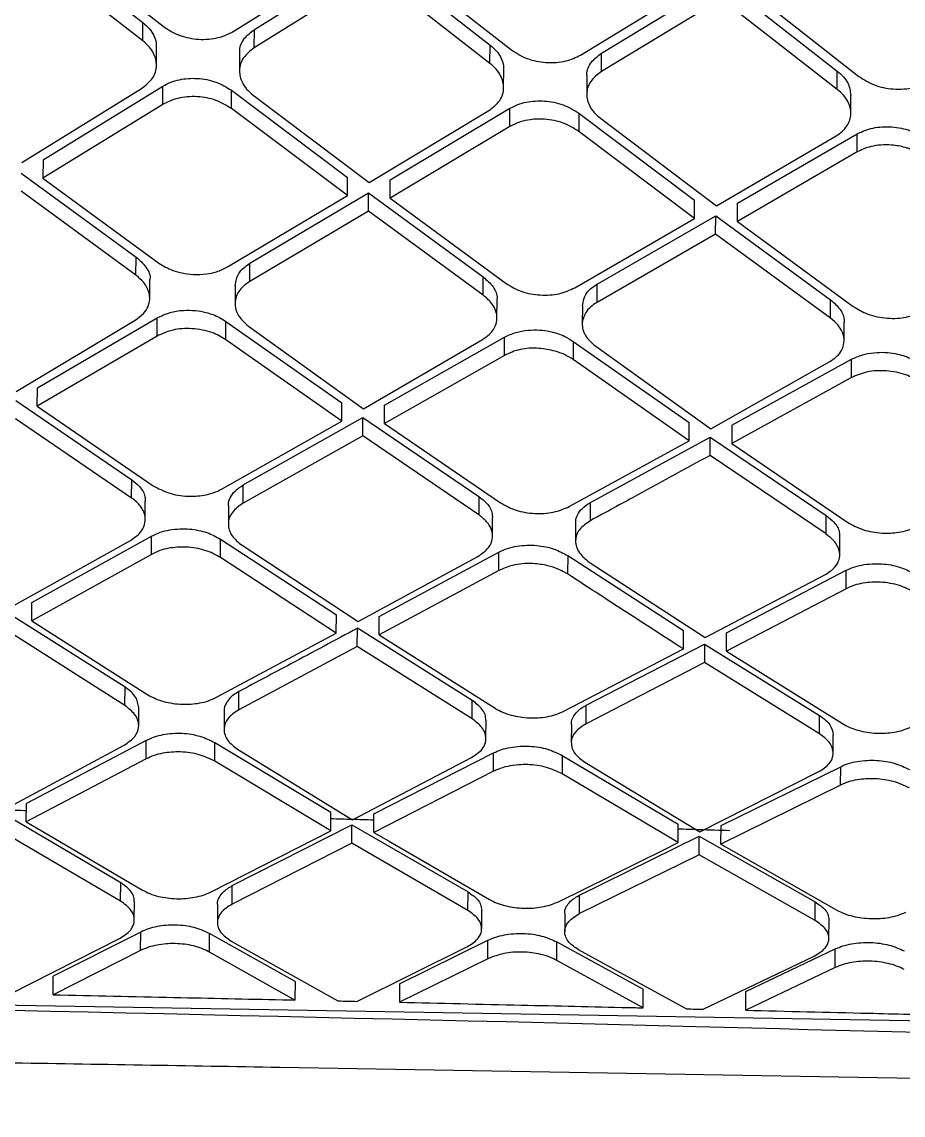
# Model space of a CAD drawing. Extents: x 943 to 1030, y 781 to 934.
# Drawn here: x 1011.135 to 1012.041, y 876.994 to 878.118 of the extents above; entities that cross this region are included whole.
import ezdxf

# ---------------------------------------------------------------- set-up
doc = ezdxf.new("R2010")
doc.units = 0
doc.header["$MEASUREMENT"] = 0
doc.layers.add('1', color=4, linetype='Continuous')

# ---------------------------------------------------------------- blocks, each defined once
blk = doc.blocks.new('AIRA')
at = {"layer": '1', "color": 3, "linetype": 'Continuous', "lineweight": 25}
for p, q in [((67.9629, 75.0435), (68.0821, 74.951)), ((67.9852, 75.0391), (68.1043, 74.9463)), ((68.082, 74.9323), (67.9628, 75.0247)), ((68.175, 74.9419), (68.2981, 75.0189)), ((68.1967, 74.9439), (68.3198, 75.0207)), ((68.3198, 75.0207), (68.4389, 74.9278)), ((68.3421, 75.0159), (68.4612, 74.9227)), ((68.3197, 75.0019), (68.1966, 74.9252)), ((68.4388, 74.909), (68.3197, 75.0019)), ((68.5319, 74.9176), (68.6549, 74.9926)), ((68.5536, 74.9196), (68.6767, 74.9943)), ((68.6766, 74.9943), (68.7958, 74.9012)), ((68.6989, 74.9891), (68.818, 74.8956)), ((68.6766, 74.9755), (68.5535, 74.9009)), ((68.7957, 74.8824), (68.6766, 74.9755)), ((68.082, 74.9323), (68.0821, 74.951)), ((68.1966, 74.9252), (68.1967, 74.944)), ((68.4388, 74.909), (68.4389, 74.9278)), ((68.096, 74.9073), (68.0961, 74.9261)), ((68.1815, 74.9199), (68.1814, 74.9012)), ((68.5535, 74.9009), (68.5536, 74.9196)), ((68.4529, 74.8842), (68.453, 74.903)), ((68.5384, 74.896), (68.5383, 74.8773)), ((68.7957, 74.8824), (68.7958, 74.9012)), ((67.9577, 74.8073), (68.0808, 74.8833)), ((67.9795, 74.81), (68.1025, 74.8856)), ((68.1025, 74.8669), (68.1025, 74.8856)), ((68.1731, 74.8626), (68.1732, 74.8814)), ((68.1732, 74.8814), (68.2924, 74.7919)), ((68.1955, 74.8764), (68.3146, 74.7866)), ((68.8097, 74.8577), (68.8098, 74.8765)), ((68.1025, 74.8669), (67.9794, 74.7912)), ((68.2923, 74.7732), (68.1731, 74.8626)), ((68.3146, 74.7866), (68.4377, 74.8606)), ((68.3363, 74.7892), (68.4594, 74.8629)), ((68.4593, 74.8441), (68.4594, 74.8628)), ((68.5301, 74.858), (68.53, 74.8392)), ((68.5301, 74.858), (68.6492, 74.7684)), ((68.5523, 74.8526), (68.6715, 74.7626)), ((68.4593, 74.8441), (68.3363, 74.7704)), ((68.6491, 74.7497), (68.53, 74.8392)), ((68.6715, 74.7626), (68.7945, 74.8345)), ((68.6932, 74.7653), (68.8163, 74.8368)), ((68.8162, 74.818), (68.8163, 74.8368)), ((68.8162, 74.818), (68.6931, 74.7465)), ((67.9795, 74.81), (67.9794, 74.7912)), ((67.9571, 74.7963), (68.0751, 74.71)), ((67.9794, 74.7912), (68.0985, 74.7037)), ((68.2923, 74.7732), (68.2924, 74.7919)), ((68.3363, 74.7704), (68.3363, 74.7892)), ((68.075, 74.6912), (67.957, 74.7776)), ((68.1692, 74.6998), (68.2923, 74.7732)), ((68.1921, 74.7036), (68.314, 74.7759)), ((68.3139, 74.7571), (68.314, 74.7758)), ((68.314, 74.7759), (68.432, 74.6895)), ((68.3363, 74.7704), (68.4554, 74.6829)), ((68.6491, 74.7497), (68.6492, 74.7684)), ((68.6931, 74.7465), (68.6932, 74.7653)), ((68.3139, 74.7571), (68.192, 74.6848)), ((68.4319, 74.6708), (68.3139, 74.7571)), ((68.5261, 74.6784), (68.6491, 74.7497)), ((68.549, 74.6821), (68.6709, 74.7524)), ((68.6708, 74.7336), (68.6709, 74.7523)), ((68.6709, 74.7524), (68.7889, 74.6661)), ((68.6931, 74.7465), (68.8123, 74.659)), ((68.6708, 74.7336), (68.5489, 74.6634)), ((68.7888, 74.6473), (68.6708, 74.7336)), ((68.075, 74.6912), (68.0751, 74.71)), ((68.192, 74.6848), (68.1921, 74.7036)), ((68.0891, 74.6675), (68.0892, 74.6865)), ((68.1769, 74.6808), (68.1768, 74.6621)), ((68.4319, 74.6708), (68.432, 74.6895)), ((68.5489, 74.6634), (68.549, 74.6822)), ((68.446, 74.6474), (68.4461, 74.6662)), ((68.5338, 74.6598), (68.5337, 74.6411)), ((68.7888, 74.6473), (68.7889, 74.6661)), ((67.9737, 74.5755), (68.0968, 74.6474)), ((68.0967, 74.6287), (68.0968, 74.6474)), ((67.952, 74.5719), (68.0742, 74.6451)), ((68.1674, 74.625), (68.1675, 74.6437)), ((68.1675, 74.6437), (68.2866, 74.56)), ((68.1906, 74.639), (68.3089, 74.5539)), ((68.8029, 74.6241), (68.8029, 74.643)), ((68.0967, 74.6287), (67.9736, 74.5568)), ((68.2865, 74.5412), (68.1674, 74.625)), ((68.3089, 74.5539), (68.4311, 74.6252)), ((68.3306, 74.5576), (68.4537, 74.6276)), ((68.4536, 74.6088), (68.4537, 74.6275)), ((68.5243, 74.6233), (68.6435, 74.5398)), ((68.5243, 74.6233), (68.5243, 74.6046)), ((68.5475, 74.6182), (68.6658, 74.5333)), ((68.4536, 74.6088), (68.3305, 74.5389)), ((68.6434, 74.521), (68.5243, 74.6046)), ((68.6658, 74.5333), (68.788, 74.6025)), ((68.6875, 74.5371), (68.8105, 74.6049)), ((68.8104, 74.5861), (68.8105, 74.6049)), ((68.8104, 74.5861), (68.6874, 74.5183)), ((67.9736, 74.5568), (67.9737, 74.5755)), ((67.9514, 74.5625), (68.0706, 74.481)), ((67.9736, 74.5568), (68.0928, 74.4749)), ((68.2865, 74.5412), (68.2866, 74.56)), ((68.3305, 74.5389), (68.3306, 74.5576)), ((68.0705, 74.4622), (67.9513, 74.5438)), ((68.1635, 74.4716), (68.2865, 74.5412)), ((68.1852, 74.4757), (68.3083, 74.545)), ((68.3082, 74.5262), (68.3083, 74.5449)), ((68.3083, 74.545), (68.4275, 74.4637)), ((68.3305, 74.5389), (68.4497, 74.4572)), ((68.6434, 74.521), (68.6435, 74.5398)), ((68.6875, 74.5371), (68.6874, 74.5183)), ((68.3082, 74.5262), (68.1852, 74.4569)), ((68.4274, 74.4449), (68.3082, 74.5262)), ((68.5421, 74.4577), (68.6651, 74.5249)), ((68.6651, 74.5061), (68.6652, 74.5248)), ((68.6652, 74.5249), (68.7843, 74.4441)), ((68.5204, 74.4534), (68.6434, 74.521)), ((68.6874, 74.5183), (68.8066, 74.4371)), ((68.7843, 74.4253), (68.6651, 74.5061)), ((68.0705, 74.4622), (68.0706, 74.481)), ((68.1851, 74.4569), (68.1852, 74.4757)), ((68.0845, 74.4402), (68.0846, 74.4591)), ((68.4275, 74.4637), (68.4274, 74.4449)), ((68.542, 74.4389), (68.5421, 74.4577)), ((68.17, 74.4541), (68.17, 74.4355)), ((68.7843, 74.4253), (68.7843, 74.4441)), ((68.4414, 74.4232), (68.4415, 74.442)), ((68.5269, 74.4365), (68.5268, 74.4179)), ((67.968, 74.3549), (68.0911, 74.4231)), ((68.091, 74.4043), (68.0911, 74.4231)), ((68.7983, 74.4038), (68.7984, 74.4227)), ((67.9463, 74.3501), (68.0693, 74.4187)), ((68.1617, 74.4012), (68.1618, 74.42)), ((68.1618, 74.42), (68.281, 74.3422)), ((68.184, 74.4136), (68.3032, 74.3354)), ((68.091, 74.4043), (67.968, 74.3361)), ((68.2809, 74.3234), (68.1617, 74.4012)), ((68.3032, 74.3354), (68.4262, 74.4021)), ((68.325, 74.3403), (68.448, 74.4066)), ((68.4479, 74.3878), (68.448, 74.4066)), ((68.5187, 74.403), (68.5186, 74.3842)), ((68.5187, 74.403), (68.6379, 74.3259)), ((68.4479, 74.3878), (68.3249, 74.3215)), ((68.5409, 74.3963), (68.6601, 74.3187)), ((68.6819, 74.3237), (68.8049, 74.3879)), ((68.8048, 74.369), (68.8049, 74.3878)), ((68.6601, 74.3187), (68.7831, 74.3832)), ((68.8048, 74.369), (68.6818, 74.3049)), ((67.968, 74.3361), (67.968, 74.3549)), ((68.0638, 74.2676), (67.9457, 74.3426)), ((67.968, 74.3361), (68.0872, 74.26)), ((68.2809, 74.3234), (68.281, 74.3422)), ((68.3249, 74.3215), (68.325, 74.3403)), ((68.0637, 74.2488), (67.9456, 74.3238)), ((68.1579, 74.2574), (68.2809, 74.3234)), ((68.3025, 74.3095), (68.3026, 74.3283)), ((68.4207, 74.254), (68.3026, 74.3283)), ((68.3249, 74.3215), (68.4441, 74.246)), ((68.6378, 74.307), (68.6379, 74.3259)), ((68.6818, 74.3049), (68.6819, 74.3237)), ((68.3025, 74.3095), (68.1807, 74.2445)), ((68.4206, 74.2351), (68.3025, 74.3095)), ((68.5377, 74.2491), (68.6595, 74.3121)), ((68.6595, 74.3121), (68.6594, 74.2932)), ((68.6595, 74.3121), (68.7776, 74.2387)), ((68.5148, 74.243), (68.6378, 74.307)), ((68.6818, 74.3049), (68.801, 74.2303)), ((68.6594, 74.2932), (68.5376, 74.2302)), ((68.7775, 74.2198), (68.6594, 74.2932)), ((68.0637, 74.2488), (68.0638, 74.2676)), ((68.1807, 74.2445), (68.1808, 74.2633)), ((68.4206, 74.2351), (68.4207, 74.254)), ((68.0778, 74.2282), (68.0778, 74.247)), ((68.1656, 74.2431), (68.1655, 74.2243)), ((68.5376, 74.2302), (68.5377, 74.2491)), ((68.4347, 74.2148), (68.4348, 74.2337)), ((68.7775, 74.2198), (68.7776, 74.2387)), ((68.5225, 74.2294), (68.5224, 74.2106)), ((67.9407, 74.1424), (68.0629, 74.2082)), ((68.0854, 74.2128), (67.9624, 74.1483)), ((68.0854, 74.194), (68.0854, 74.2128)), ((68.2754, 74.1388), (68.1561, 74.2105)), ((68.1561, 74.1916), (68.1561, 74.2104)), ((68.7916, 74.1999), (68.7917, 74.2188)), ((68.1792, 74.2041), (68.2976, 74.1313)), ((68.3194, 74.1374), (68.4424, 74.2002)), ((68.4423, 74.1813), (68.4424, 74.2001)), ((68.5131, 74.1975), (68.513, 74.1786)), ((68.5131, 74.1975), (68.6323, 74.1269)), ((68.0854, 74.194), (67.9623, 74.1294)), ((68.2753, 74.1199), (68.1561, 74.1916)), ((68.2976, 74.1313), (68.4198, 74.1953)), ((68.5362, 74.1908), (68.6545, 74.119)), ((68.6763, 74.1254), (68.7993, 74.186)), ((68.7992, 74.1671), (68.7993, 74.186)), ((68.4423, 74.1813), (68.3193, 74.1185)), ((68.6322, 74.108), (68.513, 74.1786)), ((68.6545, 74.119), (68.7767, 74.1809)), ((68.7992, 74.1671), (68.6762, 74.1064)), ((67.9623, 74.1294), (67.9624, 74.1483)), ((68.0593, 74.0667), (67.9401, 74.1367)), ((67.9623, 74.1294), (67.9792, 74.1194)), ((68.2753, 74.1199), (68.2754, 74.1388)), ((68.3193, 74.1185), (68.3194, 74.1374)), ((67.9792, 74.1194), (68.0816, 74.0592)), ((68.174, 74.0637), (68.297, 74.1261)), ((68.2592, 74.1117), (68.2753, 74.1199)), ((68.2969, 74.1072), (68.297, 74.1261)), ((68.297, 74.1261), (68.4163, 74.0572)), ((68.3193, 74.1185), (68.3345, 74.1096)), ((68.6322, 74.108), (68.6323, 74.1269)), ((68.6762, 74.1064), (68.6763, 74.1254)), ((68.0592, 74.0478), (67.94, 74.1178)), ((68.1523, 74.0573), (68.2592, 74.1117)), ((68.2969, 74.1072), (68.1739, 74.0448)), ((68.4162, 74.0382), (68.2969, 74.1072)), ((68.3345, 74.1096), (68.4385, 74.0493)), ((68.5309, 74.054), (68.6539, 74.1144)), ((68.6181, 74.101), (68.6322, 74.108)), ((68.6539, 74.1144), (68.7732, 74.0469)), ((68.6539, 74.0954), (68.6539, 74.1144)), ((68.5092, 74.0472), (68.6181, 74.101)), ((68.6762, 74.1064), (68.6895, 74.0987)), ((68.6895, 74.0987), (68.7954, 74.0385)), ((68.6539, 74.0954), (68.5309, 74.035)), ((68.7731, 74.0278), (68.6539, 74.0954)), ((68.0592, 74.0478), (68.0593, 74.0667)), ((68.1739, 74.0448), (68.174, 74.0637)), ((68.4162, 74.0382), (68.4163, 74.0572)), ((68.5309, 74.035), (68.5309, 74.054)), ((68.0733, 74.0285), (68.0734, 74.0475)), ((68.1588, 74.0447), (68.1587, 74.0257)), ((68.7731, 74.0278), (68.7732, 74.0469)), ((68.4303, 74.0194), (68.4303, 74.0384)), ((68.5158, 74.0354), (68.5157, 74.0164)), ((68.7872, 74.0094), (68.7873, 74.0285)), ((67.9459, 73.9524), (68.0581, 74.0094)), ((68.0799, 74.016), (67.9898, 73.9705)), ((68.0798, 73.9971), (68.0799, 74.016)), ((68.1505, 73.9954), (68.1506, 74.0144)), ((68.2385, 73.9652), (68.1506, 74.0144)), ((68.1728, 74.0067), (68.2825, 73.9452)), ((68.3459, 73.9628), (68.4368, 74.0076)), ((68.4367, 73.9886), (68.4368, 74.0076)), ((68.5074, 73.9869), (68.5075, 74.0059)), ((68.5075, 74.0059), (68.5964, 73.9571)), ((68.0798, 73.9971), (67.9898, 73.9515)), ((68.2384, 73.9461), (68.1505, 73.9954)), ((68.3019, 73.9447), (68.4151, 74.0007)), ((68.6404, 73.937), (68.5298, 73.9978)), ((68.7018, 73.9547), (68.7937, 73.9986)), ((68.7937, 73.9795), (68.7937, 73.9986)), ((68.4367, 73.9886), (68.3458, 73.9438)), ((68.5963, 73.938), (68.5074, 73.9868)), ((68.6578, 73.9366), (68.772, 73.9913)), ((68.7937, 73.9795), (68.7017, 73.9356)), ((69.5833, 73.9126), (66.1508, 73.9714)), ((67.9898, 73.9515), (67.9898, 73.9705)), ((68.2385, 73.9651), (68.2384, 73.9461)), ((68.3459, 73.9628), (68.3458, 73.9438)), ((68.5963, 73.938), (68.5964, 73.9571)), ((68.7017, 73.9356), (68.7018, 73.9547))]:
    blk.add_line(p, q, dxfattribs=at)
for points, knots in [([(68.0821, 74.951), (68.0845, 74.949), (68.0892, 74.9449), (68.0936, 74.9378), (68.0959, 74.9315), (68.0959, 74.9276), (68.0959, 74.9261)], [0, 0, 0, 0, 0.287073, 0.564665, 0.8328, 1, 1, 1, 1]), ([(68.1043, 74.9463), (68.1078, 74.9439), (68.1126, 74.9407), (68.1185, 74.9384), (68.1261, 74.9357), (68.1364, 74.9336), (68.1498, 74.9338), (68.1625, 74.9357), (68.1701, 74.9394), (68.175, 74.9419)], [0, 0, 0, 0, 0.179342, 0.242906, 0.250511, 0.499903, 0.635214, 0.763828, 1, 1, 1, 1]), ([(68.1818, 74.9199), (68.1817, 74.9208), (68.1814, 74.9261), (68.1854, 74.9351), (68.1931, 74.9411), (68.1967, 74.9439)], [0, 0, 0, 0, 0.104197, 0.573766, 1, 1, 1, 1]), ([(68.0808, 74.8833), (68.085, 74.8866), (68.0933, 74.8932), (68.0972, 74.9064), (68.0945, 74.9176), (68.089, 74.9262), (68.0844, 74.9302), (68.082, 74.9323)], [0, 0, 0, 0, 0.248726, 0.499126, 0.726658, 0.857717, 1, 1, 1, 1]), ([(68.4389, 74.9278), (68.4412, 74.9258), (68.4458, 74.9219), (68.4502, 74.9152), (68.4527, 74.9088), (68.4528, 74.9047), (68.4528, 74.903)], [0, 0, 0, 0, 0.27421, 0.542579, 0.805148, 1, 1, 1, 1]), ([(68.1966, 74.9252), (68.1925, 74.9219), (68.1841, 74.9153), (68.1803, 74.9021), (68.1829, 74.8909), (68.1885, 74.8824), (68.1931, 74.8784), (68.1955, 74.8764)], [0, 0, 0, 0, 0.24561, 0.499102, 0.727427, 0.858299, 1, 1, 1, 1]), ([(68.4612, 74.9227), (68.4663, 74.9195), (68.4764, 74.9131), (68.4934, 74.9098), (68.5069, 74.9098), (68.5196, 74.9117), (68.5271, 74.9153), (68.5319, 74.9176)], [0, 0, 0, 0, 0.249789, 0.499433, 0.638658, 0.768648, 1, 1, 1, 1]), ([(68.5386, 74.896), (68.5385, 74.8966), (68.5381, 74.9016), (68.5419, 74.9106), (68.5498, 74.9167), (68.5536, 74.9196)], [0, 0, 0, 0, 0.071782, 0.549506, 1, 1, 1, 1]), ([(68.4377, 74.8606), (68.4419, 74.8638), (68.4502, 74.8703), (68.454, 74.8835), (68.4513, 74.8946), (68.4457, 74.9031), (68.4412, 74.907), (68.4388, 74.909)], [0, 0, 0, 0, 0.251604, 0.499109, 0.733106, 0.862559, 1, 1, 1, 1]), ([(68.1025, 74.8856), (68.1052, 74.8871), (68.1103, 74.8899), (68.1221, 74.8933), (68.1382, 74.8944), (68.1579, 74.8907), (68.1681, 74.8845), (68.1732, 74.8814)], [0, 0, 0, 0, 0.132817, 0.260202, 0.497698, 0.74873, 1, 1, 1, 1]), ([(68.5535, 74.9009), (68.5493, 74.8976), (68.541, 74.8911), (68.5371, 74.878), (68.5399, 74.8669), (68.5455, 74.8584), (68.55, 74.8546), (68.5523, 74.8526)], [0, 0, 0, 0, 0.248866, 0.499118, 0.73443, 0.863554, 1, 1, 1, 1]), ([(68.7958, 74.9012), (68.798, 74.8993), (68.8023, 74.8955), (68.8083, 74.8872), (68.8091, 74.8807), (68.8096, 74.8765)], [0, 0, 0, 0, 0.264347, 0.525787, 1, 1, 1, 1]), ([(68.818, 74.8956), (68.8231, 74.8924), (68.8333, 74.886), (68.8504, 74.8825), (68.864, 74.8825), (68.8767, 74.8842), (68.8841, 74.8877), (68.8887, 74.8898)], [0, 0, 0, 0, 0.249757, 0.499404, 0.64357, 0.775204, 1, 1, 1, 1]), ([(68.7945, 74.8345), (68.7968, 74.836), (68.8013, 74.839), (68.8075, 74.8465), (68.811, 74.857), (68.8081, 74.8681), (68.8024, 74.8766), (68.798, 74.8804), (68.7957, 74.8824)], [0, 0, 0, 0, 0.12887, 0.255285, 0.499751, 0.737762, 0.865971, 1, 1, 1, 1]), ([(68.1731, 74.8626), (68.168, 74.8657), (68.1579, 74.872), (68.141, 74.8751), (68.1277, 74.8749), (68.115, 74.873), (68.1074, 74.8693), (68.1024, 74.8669)], [0, 0, 0, 0, 0.249798, 0.499562, 0.633636, 0.76193, 1, 1, 1, 1]), ([(68.4594, 74.8629), (68.462, 74.8642), (68.4671, 74.8669), (68.4789, 74.8702), (68.495, 74.8712), (68.5147, 74.8674), (68.525, 74.8611), (68.5301, 74.858)], [0, 0, 0, 0, 0.13137, 0.258098, 0.496636, 0.748214, 1, 1, 1, 1]), ([(68.53, 74.8392), (68.5249, 74.8424), (68.5147, 74.8487), (68.4965, 74.8521), (68.4814, 74.8517), (68.4691, 74.8491), (68.4627, 74.8459), (68.4593, 74.8441)], [0, 0, 0, 0, 0.249693, 0.499384, 0.685785, 0.831493, 1, 1, 1, 1]), ([(68.8868, 74.8125), (68.8846, 74.814), (68.8798, 74.8173), (68.874, 74.8198), (68.8706, 74.8211), (68.8701, 74.8212), (68.8684, 74.8218), (68.8624, 74.8236), (68.8526, 74.8254), (68.8407, 74.8253), (68.8281, 74.8236), (68.8208, 74.8202), (68.8162, 74.818)], [0, 0, 0, 0, 0.116873, 0.250401, 0.250408, 0.257645, 0.271775, 0.320702, 0.500592, 0.645566, 0.777272, 1, 1, 1, 1]), ([(68.0751, 74.71), (68.0788, 74.7066), (68.0862, 74.6998), (68.0903, 74.6909), (68.0891, 74.6867), (68.089, 74.6865)], [0, 0, 0, 0, 0.47938, 0.975954, 1, 1, 1, 1]), ([(68.0985, 74.7037), (68.1031, 74.701), (68.1103, 74.6966), (68.1228, 74.6933), (68.1345, 74.6918), (68.1466, 74.6922), (68.1589, 74.6948), (68.1655, 74.698), (68.1692, 74.6998)], [0, 0, 0, 0, 0.226957, 0.357915, 0.50015, 0.675928, 0.817966, 1, 1, 1, 1]), ([(68.177, 74.6808), (68.1777, 74.685), (68.1788, 74.6915), (68.1853, 74.6989), (68.1898, 74.702), (68.1921, 74.7036)], [0, 0, 0, 0, 0.488234, 0.742276, 1, 1, 1, 1]), ([(68.0743, 74.6451), (68.0772, 74.6473), (68.083, 74.6514), (68.0877, 74.6589), (68.0895, 74.6662), (68.0886, 74.6746), (68.0842, 74.6833), (68.0778, 74.6889), (68.075, 74.6913)], [0, 0, 0, 0, 0.175694, 0.336945, 0.483743, 0.616085, 0.836602, 1, 1, 1, 1]), ([(68.192, 74.6848), (68.1897, 74.6833), (68.1851, 74.6802), (68.179, 74.6729), (68.1757, 74.6627), (68.1787, 74.6497), (68.1866, 74.6426), (68.1906, 74.639)], [0, 0, 0, 0, 0.133166, 0.261119, 0.500361, 0.749179, 1, 1, 1, 1]), ([(68.432, 74.6895), (68.4357, 74.6862), (68.4432, 74.6796), (68.4465, 74.6709), (68.446, 74.6665), (68.4459, 74.6662)], [0, 0, 0, 0, 0.465467, 0.957237, 1, 1, 1, 1]), ([(68.534, 74.6598), (68.5346, 74.6638), (68.5356, 74.6701), (68.5419, 74.6775), (68.5466, 74.6806), (68.549, 74.6822)], [0, 0, 0, 0, 0.473707, 0.733777, 1, 1, 1, 1]), ([(68.4311, 74.6252), (68.4335, 74.6268), (68.4381, 74.6299), (68.4426, 74.6354), (68.4456, 74.6417), (68.4465, 74.649), (68.4444, 74.6565), (68.4398, 74.6639), (68.4348, 74.6683), (68.4319, 74.6708)], [0, 0, 0, 0, 0.135944, 0.26276, 0.380451, 0.534589, 0.696874, 0.828606, 1, 1, 1, 1]), ([(68.5489, 74.6634), (68.5465, 74.6618), (68.5419, 74.6588), (68.5359, 74.6516), (68.5325, 74.6416), (68.5356, 74.6288), (68.5435, 74.6217), (68.5475, 74.6182)], [0, 0, 0, 0, 0.136053, 0.264957, 0.500346, 0.751098, 1, 1, 1, 1]), ([(68.7889, 74.6661), (68.7924, 74.6629), (68.7998, 74.6564), (68.8033, 74.6479), (68.8028, 74.6435), (68.8028, 74.643)], [0, 0, 0, 0, 0.453173, 0.940833, 1, 1, 1, 1]), ([(68.8123, 74.659), (68.817, 74.6562), (68.8244, 74.6518), (68.8369, 74.6484), (68.8503, 74.6465), (68.8673, 74.6472), (68.8777, 74.6517), (68.883, 74.6539)], [0, 0, 0, 0, 0.233999, 0.363526, 0.501006, 0.750381, 1, 1, 1, 1]), ([(68.0968, 74.6474), (68.101, 74.6495), (68.109, 74.6533), (68.1231, 74.6555), (68.1357, 74.6553), (68.1486, 74.653), (68.1594, 74.649), (68.1654, 74.6451), (68.1675, 74.6437)], [0, 0, 0, 0, 0.206381, 0.389639, 0.549713, 0.68655, 0.889699, 1, 1, 1, 1]), ([(68.788, 74.6025), (68.7904, 74.604), (68.795, 74.607), (68.7995, 74.6125), (68.8024, 74.6186), (68.8033, 74.6258), (68.8013, 74.6332), (68.7966, 74.6405), (68.7916, 74.6449), (68.7888, 74.6473)], [0, 0, 0, 0, 0.138233, 0.265443, 0.381633, 0.535939, 0.699684, 0.83166, 1, 1, 1, 1]), ([(68.1674, 74.625), (68.1628, 74.6277), (68.1556, 74.6319), (68.143, 74.6352), (68.1295, 74.6369), (68.1123, 74.6358), (68.1019, 74.6311), (68.0967, 74.6287)], [0, 0, 0, 0, 0.227872, 0.358926, 0.501082, 0.750487, 1, 1, 1, 1]), ([(68.4537, 74.6276), (68.4575, 74.6294), (68.4647, 74.6328), (68.4775, 74.635), (68.4894, 74.6352), (68.5024, 74.6334), (68.5146, 74.6295), (68.5216, 74.6251), (68.5243, 74.6233)], [0, 0, 0, 0, 0.187052, 0.356463, 0.508203, 0.642242, 0.856373, 1, 1, 1, 1]), ([(68.5243, 74.6046), (68.5214, 74.6064), (68.5159, 74.6098), (68.504, 74.614), (68.4884, 74.6168), (68.4692, 74.616), (68.4588, 74.6112), (68.4536, 74.6088)], [0, 0, 0, 0, 0.148678, 0.281896, 0.501171, 0.750736, 1, 1, 1, 1]), ([(68.8105, 74.6049), (68.8141, 74.6065), (68.8209, 74.6097), (68.833, 74.6119), (68.8445, 74.6122), (68.8575, 74.6106), (68.8705, 74.6067), (68.878, 74.602), (68.8812, 74.6001)], [0, 0, 0, 0, 0.176031, 0.337552, 0.484544, 0.616993, 0.837386, 1, 1, 1, 1]), ([(68.8811, 74.5813), (68.8764, 74.5841), (68.869, 74.5884), (68.8564, 74.5917), (68.8431, 74.5935), (68.8261, 74.5928), (68.8156, 74.5883), (68.8104, 74.5861)], [0, 0, 0, 0, 0.234792, 0.364126, 0.501109, 0.750409, 1, 1, 1, 1]), ([(68.6651, 74.5061), (68.6385, 74.4915), (68.5974, 74.4691), (68.5564, 74.4467), (68.542, 74.4389)], [0, 0, 0, 0, 0.648968, 1, 1, 1, 1]), ([(68.0706, 74.481), (68.0735, 74.4787), (68.0801, 74.4735), (68.0843, 74.4656), (68.0844, 74.4605), (68.0844, 74.459)], [0, 0, 0, 0, 0.356601, 0.81387, 1, 1, 1, 1]), ([(68.0928, 74.4749), (68.0979, 74.4721), (68.1081, 74.4665), (68.1272, 74.4635), (68.1428, 74.4645), (68.1549, 74.4674), (68.1605, 74.4701), (68.1635, 74.4716)], [0, 0, 0, 0, 0.24857, 0.499632, 0.716873, 0.850307, 1, 1, 1, 1]), ([(68.1702, 74.4541), (68.1702, 74.4546), (68.1698, 74.4574), (68.1718, 74.4627), (68.1764, 74.4699), (68.1822, 74.4737), (68.1852, 74.4757)], [0, 0, 0, 0, 0.057816, 0.344686, 0.658759, 1, 1, 1, 1]), ([(68.0694, 74.4187), (68.073, 74.4212), (68.0798, 74.4259), (68.0843, 74.4346), (68.0849, 74.4424), (68.0824, 74.4504), (68.0774, 74.4569), (68.0722, 74.4609), (68.0705, 74.4622)], [0, 0, 0, 0, 0.212542, 0.4002, 0.562904, 0.700598, 0.90018, 1, 1, 1, 1]), ([(68.1851, 74.4569), (68.181, 74.454), (68.1726, 74.448), (68.1693, 74.4377), (68.1705, 74.4295), (68.1742, 74.4216), (68.1802, 74.4167), (68.184, 74.4136)], [0, 0, 0, 0, 0.249464, 0.498817, 0.634636, 0.763603, 1, 1, 1, 1]), ([(68.4275, 74.4637), (68.4303, 74.4615), (68.4369, 74.4563), (68.4412, 74.4485), (68.4413, 74.4435), (68.4413, 74.442)], [0, 0, 0, 0, 0.354216, 0.810775, 1, 1, 1, 1]), ([(68.4497, 74.4572), (68.4548, 74.4545), (68.465, 74.4489), (68.4848, 74.4457), (68.5047, 74.4468), (68.5151, 74.4512), (68.5204, 74.4534)], [0, 0, 0, 0, 0.248801, 0.500444, 0.747806, 1, 1, 1, 1]), ([(68.5271, 74.4365), (68.5271, 74.437), (68.5267, 74.4398), (68.5287, 74.445), (68.5333, 74.452), (68.5391, 74.4557), (68.5421, 74.4577)], [0, 0, 0, 0, 0.059759, 0.346206, 0.65963, 1, 1, 1, 1]), ([(68.4262, 74.4021), (68.4299, 74.4045), (68.4367, 74.4091), (68.4412, 74.4177), (68.4418, 74.4254), (68.4393, 74.4332), (68.4346, 74.4391), (68.4298, 74.443), (68.428, 74.4444), (68.4274, 74.4449)], [0, 0, 0, 0, 0.213068, 0.401091, 0.564001, 0.701741, 0.900956, 0.963029, 1, 1, 1, 1]), ([(68.7843, 74.4441), (68.7872, 74.4419), (68.7938, 74.4368), (68.7981, 74.4292), (68.7982, 74.4242), (68.7982, 74.4227)], [0, 0, 0, 0, 0.34922, 0.804199, 1, 1, 1, 1]), ([(68.542, 74.4389), (68.5379, 74.436), (68.5295, 74.4302), (68.5262, 74.4201), (68.5274, 74.412), (68.5311, 74.4042), (68.5371, 74.3994), (68.5409, 74.3963)], [0, 0, 0, 0, 0.249407, 0.498774, 0.634356, 0.763247, 1, 1, 1, 1]), ([(68.8066, 74.4371), (68.8117, 74.4344), (68.8219, 74.4288), (68.8411, 74.4256), (68.8568, 74.4263), (68.8688, 74.429), (68.8743, 74.4315), (68.8773, 74.4329)], [0, 0, 0, 0, 0.248288, 0.499742, 0.720058, 0.85268, 1, 1, 1, 1]), ([(68.0911, 74.4231), (68.0939, 74.4245), (68.0996, 74.4272), (68.1096, 74.4296), (68.1198, 74.4307), (68.1329, 74.4304), (68.1482, 74.4275), (68.1574, 74.4224), (68.1618, 74.42)], [0, 0, 0, 0, 0.14388, 0.282402, 0.415579, 0.543425, 0.78213, 1, 1, 1, 1]), ([(68.7831, 74.3832), (68.7868, 74.3856), (68.7936, 74.3901), (68.7981, 74.3985), (68.7987, 74.4061), (68.7961, 74.4137), (68.7914, 74.4195), (68.7866, 74.4233), (68.7849, 74.4247), (68.7843, 74.4253)], [0, 0, 0, 0, 0.213897, 0.402506, 0.565758, 0.703599, 0.902305, 0.963787, 1, 1, 1, 1]), ([(68.1617, 74.4012), (68.1567, 74.4039), (68.1491, 74.408), (68.1365, 74.4108), (68.1239, 74.4122), (68.111, 74.4113), (68.0991, 74.4083), (68.0938, 74.4057), (68.091, 74.4043)], [0, 0, 0, 0, 0.244737, 0.371339, 0.500424, 0.731274, 0.861019, 1, 1, 1, 1]), ([(68.448, 74.4066), (68.4508, 74.4079), (68.4565, 74.4106), (68.4665, 74.4129), (68.4767, 74.4139), (68.4898, 74.4135), (68.5051, 74.4105), (68.5143, 74.4054), (68.5187, 74.403)], [0, 0, 0, 0, 0.144201, 0.282939, 0.416232, 0.544101, 0.782602, 1, 1, 1, 1]), ([(68.5186, 74.3842), (68.5175, 74.3848), (68.5145, 74.3864), (68.5079, 74.3897), (68.4973, 74.3932), (68.4845, 74.3951), (68.4721, 74.3948), (68.4595, 74.3928), (68.4523, 74.3897), (68.4479, 74.3878)], [0, 0, 0, 0, 0.057973, 0.16072, 0.308406, 0.500933, 0.649928, 0.782895, 1, 1, 1, 1]), ([(68.8049, 74.3879), (68.8077, 74.3892), (68.8134, 74.3917), (68.8233, 74.3939), (68.8336, 74.3949), (68.8466, 74.3944), (68.862, 74.3913), (68.8712, 74.3863), (68.8756, 74.3839)], [0, 0, 0, 0, 0.144135, 0.282807, 0.416041, 0.543868, 0.782378, 1, 1, 1, 1]), ([(68.6378, 74.307), (68.618, 74.3197), (68.5799, 74.3441), (68.5415, 74.3692), (68.5228, 74.3815), (68.5224, 74.3817), (68.5212, 74.3825), (68.5199, 74.3834), (68.5187, 74.3842), (68.5186, 74.3842), (68.5186, 74.3842), (68.5186, 74.3842)], [0, 0, 0, 0, 0.497337, 0.959979, 0.966034, 0.96817, 0.968424, 0.997889, 0.999404, 0.999937, 1, 1, 1, 1]), ([(68.8755, 74.365), (68.8705, 74.3677), (68.8629, 74.3718), (68.8502, 74.3747), (68.8376, 74.3761), (68.8248, 74.3755), (68.8129, 74.3727), (68.8076, 74.3703), (68.8048, 74.369)], [0, 0, 0, 0, 0.245187, 0.37169, 0.500496, 0.730145, 0.860157, 1, 1, 1, 1]), ([(68.3026, 74.3283), (68.2798, 74.3161), (68.2391, 74.2943), (68.1985, 74.2727), (68.1808, 74.2633)], [0, 0, 0, 0, 0.562685, 1, 1, 1, 1]), ([(68.0778, 74.247), (68.0772, 74.2506), (68.0762, 74.256), (68.0703, 74.263), (68.066, 74.266), (68.0638, 74.2676)], [0, 0, 0, 0, 0.481636, 0.738105, 1, 1, 1, 1]), ([(68.0872, 74.26), (68.0896, 74.2586), (68.0946, 74.2559), (68.1062, 74.2519), (68.1221, 74.2495), (68.1381, 74.2507), (68.1499, 74.2536), (68.1552, 74.2561), (68.1579, 74.2574)], [0, 0, 0, 0, 0.128548, 0.254971, 0.500537, 0.734828, 0.863664, 1, 1, 1, 1]), ([(68.1808, 74.2633), (68.1774, 74.2612), (68.1716, 74.2575), (68.1671, 74.2506), (68.1652, 74.246), (68.1656, 74.2433), (68.1657, 74.2431)], [0, 0, 0, 0, 0.383285, 0.653484, 0.975549, 1, 1, 1, 1]), ([(68.4347, 74.2337), (68.4345, 74.2357), (68.4342, 74.2395), (68.4302, 74.2467), (68.4244, 74.2511), (68.4207, 74.254)], [0, 0, 0, 0, 0.270561, 0.534528, 1, 1, 1, 1]), ([(68.0629, 74.2082), (68.067, 74.211), (68.0747, 74.2163), (68.0775, 74.2237), (68.0779, 74.2295), (68.0771, 74.2341), (68.0733, 74.2414), (68.0674, 74.2459), (68.0637, 74.2488)], [0, 0, 0, 0, 0.249179, 0.469215, 0.498974, 0.639487, 0.769974, 1, 1, 1, 1]), ([(68.1807, 74.2445), (68.1765, 74.2417), (68.1682, 74.2361), (68.1649, 74.2264), (68.1661, 74.2186), (68.1699, 74.2112), (68.1756, 74.2069), (68.1792, 74.2041)], [0, 0, 0, 0, 0.249213, 0.498608, 0.643315, 0.775257, 1, 1, 1, 1]), ([(68.4441, 74.246), (68.4465, 74.2446), (68.4515, 74.2419), (68.4631, 74.238), (68.479, 74.2355), (68.495, 74.2366), (68.5068, 74.2394), (68.5121, 74.2418), (68.5148, 74.243)], [0, 0, 0, 0, 0.12828, 0.254608, 0.500577, 0.734599, 0.863482, 1, 1, 1, 1]), ([(68.5226, 74.2294), (68.5226, 74.2296), (68.522, 74.2327), (68.5244, 74.2379), (68.5292, 74.2437), (68.5339, 74.2471), (68.5367, 74.2486), (68.5377, 74.2491)], [0, 0, 0, 0, 0.021929, 0.4071, 0.698749, 0.896473, 1, 1, 1, 1]), ([(68.4198, 74.1953), (68.4239, 74.198), (68.4308, 74.2025), (68.4341, 74.2096), (68.4349, 74.2153), (68.434, 74.2206), (68.4302, 74.2278), (68.4243, 74.2323), (68.4206, 74.2351)], [0, 0, 0, 0, 0.248975, 0.413113, 0.49921, 0.639527, 0.769904, 1, 1, 1, 1]), ([(68.7776, 74.2387), (68.7798, 74.2371), (68.7841, 74.2341), (68.79, 74.2274), (68.791, 74.2222), (68.7916, 74.2188)], [0, 0, 0, 0, 0.262777, 0.518551, 1, 1, 1, 1]), ([(68.1561, 74.2105), (68.1513, 74.2128), (68.1416, 74.2177), (68.1255, 74.2202), (68.1124, 74.2201), (68.1026, 74.2189), (68.0933, 74.2165), (68.0881, 74.2141), (68.0854, 74.2128)], [0, 0, 0, 0, 0.23656, 0.481293, 0.607513, 0.736, 0.866811, 1, 1, 1, 1]), ([(68.5376, 74.2302), (68.5335, 74.2275), (68.5252, 74.2221), (68.5218, 74.2127), (68.523, 74.205), (68.5268, 74.1978), (68.5325, 74.1935), (68.5362, 74.1908)], [0, 0, 0, 0, 0.249122, 0.498538, 0.642582, 0.774313, 1, 1, 1, 1]), ([(68.7767, 74.1809), (68.7808, 74.1835), (68.7876, 74.1879), (68.791, 74.1948), (68.7918, 74.2003), (68.7909, 74.2055), (68.7871, 74.2126), (68.7812, 74.217), (68.7775, 74.2197)], [0, 0, 0, 0, 0.248896, 0.411669, 0.499165, 0.639518, 0.769908, 1, 1, 1, 1]), ([(68.801, 74.2303), (68.8034, 74.2289), (68.8084, 74.2262), (68.82, 74.2223), (68.8359, 74.2198), (68.8519, 74.2208), (68.8637, 74.2235), (68.869, 74.2258), (68.8717, 74.227)], [0, 0, 0, 0, 0.128135, 0.254413, 0.500649, 0.734513, 0.863403, 1, 1, 1, 1]), ([(68.1561, 74.1916), (68.1509, 74.1941), (68.1407, 74.1991), (68.121, 74.2018), (68.105, 74.2006), (68.0932, 74.1976), (68.088, 74.1952), (68.0854, 74.194)], [0, 0, 0, 0, 0.251011, 0.499986, 0.738943, 0.866819, 1, 1, 1, 1]), ([(68.4424, 74.2002), (68.445, 74.2014), (68.4503, 74.2037), (68.4596, 74.206), (68.4694, 74.2072), (68.4825, 74.2072), (68.4986, 74.2047), (68.5083, 74.1998), (68.5131, 74.1975)], [0, 0, 0, 0, 0.134021, 0.265398, 0.394196, 0.520489, 0.764708, 1, 1, 1, 1]), ([(68.513, 74.1786), (68.5079, 74.1811), (68.4976, 74.186), (68.481, 74.1883), (68.4674, 74.1881), (68.4568, 74.1866), (68.4482, 74.1839), (68.4438, 74.1819), (68.4423, 74.1813)], [0, 0, 0, 0, 0.250671, 0.49954, 0.623608, 0.771, 0.922894, 1, 1, 1, 1]), ([(68.7993, 74.186), (68.8019, 74.1872), (68.8072, 74.1895), (68.8165, 74.1916), (68.8264, 74.1927), (68.8394, 74.1927), (68.8555, 74.1901), (68.8652, 74.1854), (68.87, 74.183)], [0, 0, 0, 0, 0.134483, 0.266149, 0.395084, 0.521379, 0.765284, 1, 1, 1, 1]), ([(68.8699, 74.1641), (68.8648, 74.1665), (68.8545, 74.1714), (68.8348, 74.1742), (68.8188, 74.1732), (68.807, 74.1705), (68.8018, 74.1682), (68.7992, 74.1671)], [0, 0, 0, 0, 0.250944, 0.500105, 0.737872, 0.865987, 1, 1, 1, 1]), ([(67.9624, 74.1407), (67.9549, 74.1409), (67.9403, 74.1412), (67.9256, 74.1416), (67.9184, 74.1418)], [0, 0, 0, 0, 0.5084, 1, 1, 1, 1]), ([(68.3193, 74.1311), (68.3119, 74.1313), (68.2972, 74.1317), (68.2826, 74.1321), (68.2753, 74.1323)], [0, 0, 0, 0, 0.507698, 1, 1, 1, 1]), ([(68.6854, 74.1202), (68.6749, 74.1205), (68.6572, 74.121), (68.6395, 74.1216), (68.6323, 74.1218)], [0, 0, 0, 0, 0.59211, 1, 1, 1, 1]), ([(68.0733, 74.0475), (68.0731, 74.0494), (68.0728, 74.0533), (68.0687, 74.0601), (68.0629, 74.0642), (68.0593, 74.0667)], [0, 0, 0, 0, 0.282648, 0.552864, 1, 1, 1, 1]), ([(68.1589, 74.0447), (68.1589, 74.0448), (68.1584, 74.0472), (68.1603, 74.0515), (68.1647, 74.0581), (68.1705, 74.0616), (68.174, 74.0637)], [0, 0, 0, 0, 0.021489, 0.336979, 0.605475, 1, 1, 1, 1]), ([(68.0816, 74.0592), (68.0841, 74.0579), (68.089, 74.0553), (68.1007, 74.0517), (68.1166, 74.0496), (68.1327, 74.0509), (68.1445, 74.0538), (68.1496, 74.0561), (68.1523, 74.0573)], [0, 0, 0, 0, 0.130155, 0.257013, 0.500115, 0.739469, 0.867181, 1, 1, 1, 1]), ([(68.4163, 74.0572), (68.4199, 74.0547), (68.4257, 74.0507), (68.4297, 74.044), (68.4301, 74.0403), (68.4303, 74.0384)], [0, 0, 0, 0, 0.451085, 0.722333, 1, 1, 1, 1]), ([(68.5159, 74.0354), (68.5158, 74.0356), (68.5153, 74.0379), (68.5172, 74.0422), (68.5217, 74.0485), (68.5275, 74.052), (68.5309, 74.054)], [0, 0, 0, 0, 0.022583, 0.339908, 0.608829, 1, 1, 1, 1]), ([(68.0581, 74.0094), (68.0624, 74.0121), (68.0671, 74.015), (68.0702, 74.0192), (68.0723, 74.0225), (68.0742, 74.0292), (68.0713, 74.039), (68.0633, 74.0448), (68.0592, 74.0478)], [0, 0, 0, 0, 0.249579, 0.275177, 0.325597, 0.50043, 0.750407, 1, 1, 1, 1]), ([(68.1739, 74.0448), (68.1697, 74.0421), (68.1639, 74.0384), (68.1598, 74.0318), (68.1579, 74.0248), (68.1608, 74.0153), (68.1688, 74.0096), (68.1728, 74.0067)], [0, 0, 0, 0, 0.249482, 0.342738, 0.500385, 0.75038, 1, 1, 1, 1]), ([(68.4385, 74.0493), (68.441, 74.048), (68.446, 74.0455), (68.4576, 74.042), (68.4736, 74.0398), (68.4896, 74.041), (68.5014, 74.0439), (68.5066, 74.0461), (68.5092, 74.0472)], [0, 0, 0, 0, 0.130048, 0.256843, 0.500038, 0.739257, 0.867023, 1, 1, 1, 1]), ([(68.7732, 74.0469), (68.7768, 74.0444), (68.7826, 74.0405), (68.7867, 74.034), (68.787, 74.0303), (68.7872, 74.0285)], [0, 0, 0, 0, 0.451798, 0.723164, 1, 1, 1, 1]), ([(68.4151, 74.0007), (68.4193, 74.0033), (68.4237, 74.006), (68.4265, 74.0094), (68.4272, 74.0103), (68.4292, 74.0134), (68.4312, 74.0199), (68.4283, 74.0296), (68.4202, 74.0353), (68.4162, 74.0382)], [0, 0, 0, 0, 0.249543, 0.257713, 0.272531, 0.322097, 0.500461, 0.75053, 1, 1, 1, 1]), ([(68.5298, 73.9978), (68.5262, 74.0002), (68.5204, 74.0041), (68.5164, 74.0108), (68.5152, 74.0169), (68.5167, 74.0223), (68.5209, 74.0288), (68.5266, 74.0323), (68.5309, 74.035)], [0, 0, 0, 0, 0.216688, 0.350242, 0.500347, 0.660005, 0.750458, 1, 1, 1, 1]), ([(68.7954, 74.0385), (68.7979, 74.0373), (68.8029, 74.0348), (68.8145, 74.0313), (68.8305, 74.0292), (68.8466, 74.0303), (68.8584, 74.033), (68.8635, 74.0352), (68.8661, 74.0363)], [0, 0, 0, 0, 0.129831, 0.256526, 0.500002, 0.739087, 0.866889, 1, 1, 1, 1]), ([(68.1506, 74.0144), (68.1456, 74.0167), (68.1356, 74.0213), (68.1159, 74.0238), (68.0994, 74.0225), (68.0875, 74.0194), (68.0824, 74.0172), (68.0799, 74.016)], [0, 0, 0, 0, 0.244852, 0.492302, 0.743286, 0.87103, 1, 1, 1, 1]), ([(68.772, 73.9913), (68.7763, 73.9938), (68.7806, 73.9964), (68.7834, 73.9997), (68.7841, 74.0006), (68.7862, 74.0036), (68.7881, 74.01), (68.7852, 74.0194), (68.7771, 74.025), (68.7731, 74.0278)], [0, 0, 0, 0, 0.249532, 0.256966, 0.271259, 0.320418, 0.500517, 0.750657, 1, 1, 1, 1]), ([(68.4368, 74.0076), (68.4394, 74.0087), (68.4444, 74.011), (68.4535, 74.0132), (68.4631, 74.0145), (68.4762, 74.0147), (68.4926, 74.0126), (68.5026, 74.0081), (68.5075, 74.0059)], [0, 0, 0, 0, 0.129412, 0.257385, 0.384045, 0.509523, 0.756267, 1, 1, 1, 1]), ([(68.1505, 73.9954), (68.148, 73.9967), (68.1431, 73.9992), (68.1315, 74.0027), (68.1154, 74.0048), (68.0993, 74.0034), (68.0875, 74.0005), (68.0824, 73.9982), (68.0798, 73.9971)], [0, 0, 0, 0, 0.129008, 0.255478, 0.500117, 0.740833, 0.8682, 1, 1, 1, 1]), ([(68.5074, 73.9869), (68.5049, 73.9881), (68.5, 73.9905), (68.4884, 73.994), (68.4721, 73.996), (68.4533, 73.9947), (68.4419, 73.9906), (68.4372, 73.9888), (68.4367, 73.9886)], [0, 0, 0, 0, 0.129071, 0.255597, 0.500424, 0.749916, 0.973415, 1, 1, 1, 1]), ([(68.7937, 73.9986), (68.7963, 73.9997), (68.8014, 74.0018), (68.8104, 74.004), (68.8201, 74.0052), (68.8331, 74.0054), (68.8496, 74.0033), (68.8595, 73.9989), (68.8644, 73.9967)], [0, 0, 0, 0, 0.129731, 0.257874, 0.384583, 0.510017, 0.756512, 1, 1, 1, 1]), ([(68.8644, 73.9776), (68.8619, 73.9788), (68.857, 73.9812), (68.8454, 73.9846), (68.8293, 73.9866), (68.8132, 73.9855), (68.8014, 73.9827), (68.7963, 73.9806), (68.7937, 73.9795)], [0, 0, 0, 0, 0.129002, 0.255413, 0.499995, 0.740156, 0.867685, 1, 1, 1, 1]), ([(61.1498, 73.9704), (61.9067, 73.9616), (63.5384, 73.9426), (65.5684, 73.9186), (67.0751, 73.896), (67.801, 73.8841), (68.3401, 73.8751), (69.4094, 73.8567), (70.3845, 73.8405), (71.1483, 73.8278)], [0, 0, 0, 0, 0.227111, 0.489631, 0.609075, 0.679169, 0.707418, 0.770829, 1, 1, 1, 1]), ([(71.1286, 73.8473), (71.128, 73.8473), (71.1233, 73.8474), (71.1077, 73.8478), (71.0519, 73.8494), (70.8437, 73.8551), (70.0335, 73.8787), (68.4312, 73.929), (66.9847, 73.9549), (66.1516, 73.9698)], [0, 0, 0, 0, 0.000353, 0.002828, 0.009436, 0.033986, 0.128384, 0.498019, 1, 1, 1, 1]), ([(67.9898, 73.9515), (68.0312, 73.9506), (68.1098, 73.9489), (68.1926, 73.9471), (68.2341, 73.9462), (68.2384, 73.9461)], [0, 0, 0, 0, 0.5, 0.948214, 1, 1, 1, 1]), ([(68.2825, 73.9452), (68.2861, 73.9451), (68.2926, 73.9449), (68.2991, 73.9448), (68.3019, 73.9447)], [0, 0, 0, 0, 0.560001, 1, 1, 1, 1]), ([(68.3458, 73.9438), (68.3875, 73.9428), (68.4659, 73.9411), (68.5494, 73.9391), (68.5911, 73.9382), (68.5963, 73.938)], [0, 0, 0, 0, 0.5, 0.938372, 1, 1, 1, 1]), ([(68.6404, 73.937), (68.6437, 73.9369), (68.6495, 73.9368), (68.6553, 73.9367), (68.6578, 73.9366)], [0, 0, 0, 0, 0.560001, 1, 1, 1, 1]), ([(68.7017, 73.9356), (68.7438, 73.9346), (68.8132, 73.9329), (68.8974, 73.9309), (68.9396, 73.9298), (68.9543, 73.9295)], [0, 0, 0, 0, 0.5, 0.824334, 1, 1, 1, 1])]:
    blk.add_open_spline(points, degree=3, knots=knots, dxfattribs=at)
for points in [[(68.8163, 74.8368), (68.8215, 74.8391), (68.8319, 74.8436), (68.8519, 74.8445), (68.8716, 74.8408), (68.8818, 74.8344), (68.8869, 74.8312)], [(68.4554, 74.6829), (68.4605, 74.6798), (68.4707, 74.6736), (68.4905, 74.6702), (68.5104, 74.6713), (68.5209, 74.676), (68.5261, 74.6784)]]:
    blk.add_open_spline(points, degree=3, dxfattribs=at)

msp = doc.modelspace()

# ---------------------------------------------------------------- block references
at = {"layer": '1'}
msp.add_blockref('AIRA', (943.1775, 803.1658), dxfattribs=at)

doc.saveas('drawing.dxf')
